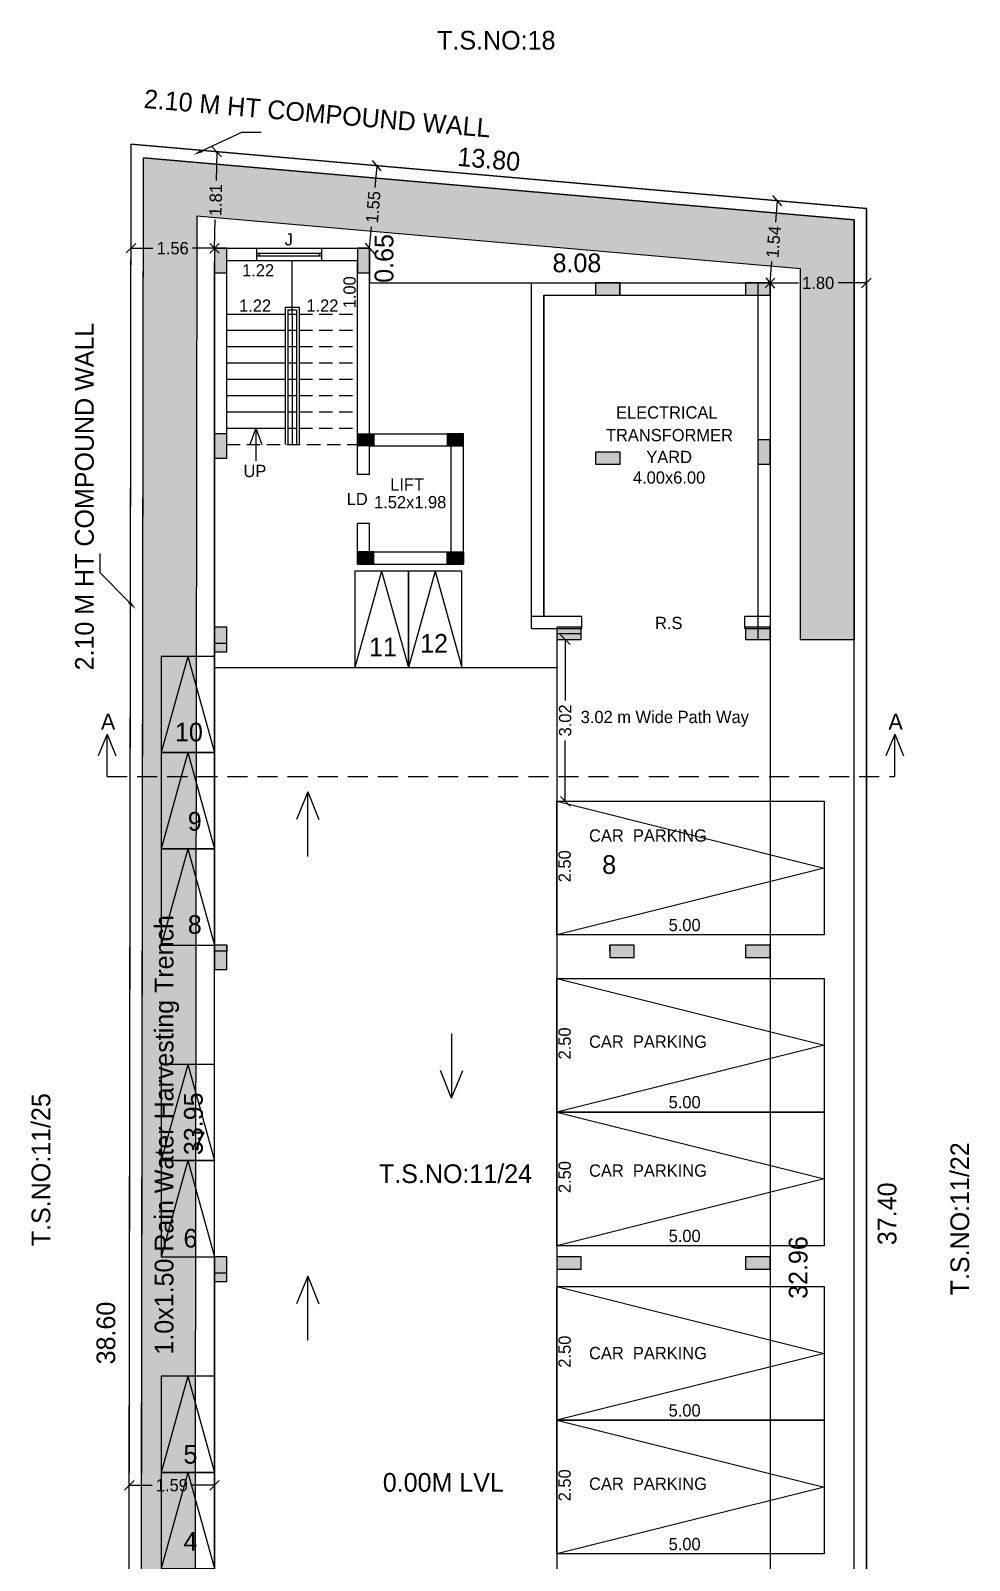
# Model space of a CAD drawing. Header units: metres. Extents: x 297 to 3998, y 336 to 1712.
# Drawn here: x 355.51 to 373.07, y 359.81 to 388.42 of the extents above; entities that cross this region are included whole.
import ezdxf
from ezdxf import colors
from ezdxf.entities.mleader import LeaderData, LeaderLine
from ezdxf.math import Vec2, Vec3

# ---------------------------------------------------------------- set-up
doc = ezdxf.new("R2010")
doc.units = ezdxf.units.M
doc.header["$MEASUREMENT"] = 0
doc.linetypes.add('DASHEDX2', pattern=[1.5, 1, -0.5])
doc.linetypes.add('HIDDEN', pattern=[0.375, 0.25, -0.125])
doc.styles.get("Standard").update_dxf_attribs({"font": 'CENSCBK.TTF'})
doc.dimstyles.get("Standard").update_dxf_attribs({"dimtxt": 0.23, "dimasz": 0.18, "dimexe": 0.18, "dimexo": 0.0625, "dimgap": 0.09, "dimtad": 0, "dimzin": 0, "dimdsep": 46, "dimtxsty": 'Standard', "dimblk": 'OBLIQUE', "dimcen": 0.09, "dimse1": 1, "dimse2": 1, "dimadec": 0, "dimazin": 0, "dimtfac": 1, "dimtofl": 0, "dimtmove": 0, "dimatfit": 3, "dimfxl": 0, "dimtolj": 1, "dimtzin": 0, "dimarcsym": 0})

# ---------------------------------------------------------------- blocks, each defined once
blk = doc.blocks.new('_Oblique')
at = {"color": 0, "linetype": 'ByBlock', "lineweight": -2}
blk.add_line((-0.5, -0.5), (0.5, 0.5), dxfattribs=at)
blk = doc.blocks.new('*D19')
at = {"color": 0, "lineweight": -2}
for p, q in [((357.358, 361.214), (357.784, 361.214)), ((358.951, 361.214), (358.525, 361.214))]:
    blk.add_line(p, q, dxfattribs=at)
at = {"layer": 'Defpoints', "color": 0}
for p in [(357.358, 361.214), (358.951, 361.214), (358.951, 361.214)]:
    blk.add_point(p, dxfattribs=at)
at = {"color": 0, "lineweight": -2, "xscale": 0.18, "yscale": 0.18, "zscale": 0.18, "rotation": 180}
blk.add_blockref('_Oblique', (357.358, 361.214), dxfattribs=at)
at = {"color": 0, "lineweight": -2, "xscale": 0.18, "yscale": 0.18, "zscale": 0.18}
blk.add_blockref('_Oblique', (358.951, 361.214), dxfattribs=at)
at = {"color": 0, "insert": (358.154, 361.214), "char_height": 0.23, "attachment_point": 5}
blk.add_mtext('\\A1;1.59', dxfattribs=at)
blk = doc.blocks.new('*D26')
at = {"color": 0, "lineweight": -2}
for p, q in [((369.339, 383.697), (369.869, 383.697)), ((371.139, 383.697), (370.609, 383.697))]:
    blk.add_line(p, q, dxfattribs=at)
at = {"layer": 'Defpoints', "color": 0}
for p in [(369.339, 383.697), (371.139, 383.697), (371.139, 383.697)]:
    blk.add_point(p, dxfattribs=at)
at = {"color": 0, "lineweight": -2, "xscale": 0.18, "yscale": 0.18, "zscale": 0.18, "rotation": 180}
blk.add_blockref('_Oblique', (369.339, 383.697), dxfattribs=at)
at = {"color": 0, "lineweight": -2, "xscale": 0.18, "yscale": 0.18, "zscale": 0.18}
blk.add_blockref('_Oblique', (371.139, 383.697), dxfattribs=at)
at = {"color": 0, "insert": (370.239, 383.697), "char_height": 0.23, "attachment_point": 5}
blk.add_mtext('\\A1;1.80', dxfattribs=at)
blk = doc.blocks.new('*D17')
at = {"color": 0, "lineweight": -2}
for p, q in [((361.987, 385.889), (361.951, 385.484)), ((361.852, 384.345), (361.887, 384.749))]:
    blk.add_line(p, q, dxfattribs=at)
at = {"layer": 'Defpoints', "color": 0}
for p in [(361.987, 385.889), (361.987, 385.889), (361.852, 384.345)]:
    blk.add_point(p, dxfattribs=at)
at = {"color": 0, "lineweight": -2, "xscale": 0.18, "yscale": 0.18, "zscale": 0.18}
for p, rotation in [((361.987, 385.889), 85.01160551923832), ((361.852, 384.345), 265.0116055192383)]:
    blk.add_blockref('_Oblique', p, dxfattribs=dict(at, rotation=rotation))
at = {"color": 0, "insert": (361.919, 385.117), "char_height": 0.23, "attachment_point": 5, "rotation": 85.0116}
blk.add_mtext('\\A1;1.55', dxfattribs=at)
blk = doc.blocks.new('A$C302A10F5')
at = {"color": 0}
for q in [(0, 0), (1, 0)]:
    blk.add_line((0.5, 1.8), q, dxfattribs=at)
blk.add_lwpolyline([(1, 1.8), (0, 1.8), (0, 0), (1, 0)], close=True, dxfattribs=at)
blk = doc.blocks.new('*D49')
at = {"color": 0, "lineweight": -2}
for p, q in [((369.474, 385.235), (369.439, 384.836)), ((369.339, 383.697), (369.374, 384.096))]:
    blk.add_line(p, q, dxfattribs=at)
at = {"layer": 'Defpoints', "color": 0}
for p in [(369.474, 385.235), (369.474, 385.235), (369.339, 383.697)]:
    blk.add_point(p, dxfattribs=at)
at = {"color": 0, "lineweight": -2, "xscale": 0.18, "yscale": 0.18, "zscale": 0.18}
for p, rotation in [((369.474, 385.235), 85.01160551923817), ((369.339, 383.697), 265.0116055192381)]:
    blk.add_blockref('_Oblique', p, dxfattribs=dict(at, rotation=rotation))
at = {"color": 0, "insert": (369.406, 384.466), "char_height": 0.23, "attachment_point": 5, "rotation": 85.0116}
blk.add_mtext('\\A1;1.54', dxfattribs=at)
blk = doc.blocks.new('*D50')
at = {"color": 0, "lineweight": -2}
for p, q in [((365.508, 377.029), (365.508, 375.892)), ((365.508, 374.006), (365.508, 375.143))]:
    blk.add_line(p, q, dxfattribs=at)
at = {"layer": 'Defpoints', "color": 0}
for p in [(365.581, 377.029), (365.508, 374.006), (365.581, 374.006)]:
    blk.add_point(p, dxfattribs=at)
at = {"color": 0, "lineweight": -2, "xscale": 0.18, "yscale": 0.18, "zscale": 0.18}
for p, rotation in [((365.508, 377.029), 90), ((365.508, 374.006), 270)]:
    blk.add_blockref('_Oblique', p, dxfattribs=dict(at, rotation=rotation))
at = {"color": 0, "insert": (365.508, 375.517), "char_height": 0.23, "attachment_point": 5, "rotation": 90}
blk.add_mtext('\\A1;3.02', dxfattribs=at)
blk = doc.blocks.new('*D51')
at = {"color": 0, "lineweight": -2}
for p, q in [((358.997, 386.15), (358.983, 385.611)), ((358.951, 384.345), (358.965, 384.883))]:
    blk.add_line(p, q, dxfattribs=at)
at = {"layer": 'Defpoints', "color": 0}
for p in [(358.997, 386.15), (358.997, 386.15), (358.951, 384.345)]:
    blk.add_point(p, dxfattribs=at)
at = {"color": 0, "lineweight": -2, "xscale": 0.18, "yscale": 0.18, "zscale": 0.18}
for p, rotation in [((358.997, 386.15), 88.54455406335659), ((358.951, 384.345), 268.5445540633566)]:
    blk.add_blockref('_Oblique', p, dxfattribs=dict(at, rotation=rotation))
at = {"color": 0, "insert": (358.974, 385.247), "char_height": 0.23, "attachment_point": 5, "rotation": 88.5446}
blk.add_mtext('\\A1;1.81', dxfattribs=at)
blk = doc.blocks.new('*D52')
at = {"color": 0, "lineweight": -2}
for p, q in [((357.389, 384.347), (357.799, 384.346)), ((358.951, 384.345), (358.541, 384.345))]:
    blk.add_line(p, q, dxfattribs=at)
at = {"layer": 'Defpoints', "color": 0}
for p in [(357.389, 384.347), (357.389, 384.347), (358.951, 384.345)]:
    blk.add_point(p, dxfattribs=at)
at = {"color": 0, "lineweight": -2, "xscale": 0.18, "yscale": 0.18, "zscale": 0.18}
for p, rotation in [((357.389, 384.347), 179.92241343668), ((358.951, 384.345), 359.9224134366801)]:
    blk.add_blockref('_Oblique', p, dxfattribs=dict(at, rotation=rotation))
at = {"color": 0, "insert": (358.17, 384.346), "char_height": 0.23, "attachment_point": 5, "rotation": 359.9224}
blk.add_mtext('\\A1;1.56', dxfattribs=at)

msp = doc.modelspace()

# ---------------------------------------------------------------- hatches: boundary and pattern name
h = msp.add_hatch()
h.set_pattern_fill('GRAVEL', color=256, scale=1.5, style=0)
h.set_pattern_definition([(228.0128, (56.89986, 1.19504), (-11.999997348, -13.500002012), [0.201804, -19.978632]), (184.9697, (56.76486, 1.045035), (18.000001577, 1.4999869605), [0.346302, -34.2838875]), (132.5104, (56.41986, 1.015035), (14.999986078, -16.50001301), [0.244182, -24.174048]), (267.2737, (55.83486, 0.640035), (1.499994027, 30.000000442), [0.315357, -31.220337]), (292.8337, (55.81986, 0.325035), (-7.500014858, 17.999994618), [0.3092325, -30.6140595]), (357.2737, (55.93986, 0.040035), (-30.000000442, 1.499994027), [0.315357, -31.220337]), (37.6942, (56.25486, 0.025035), (-19.5000110184, -14.999985608), [0.4170435, -41.2872735]), (72.2553, (56.58486, 0.280035), (10.500016144, 32.999994347), [0.393732, -38.9794815]), (121.4296, (56.70486, 0.655035), (-12.000012351, 19.499992555), [0.316425, -31.3261095]), (175.2364, (56.53986, 0.92504), (16.50000142, -1.4999873), [0.361248, -17.7011445]), (222.3974, (56.17986, 0.955035), (-18.0000110266, -16.499988123), [0.467172, -46.2500625]), (138.8141, (57.31986, 0.62504), (-10.50000442, 8.99999597), [0.1594515, -15.785766]), (171.4692, (57.19986, 0.730035), (19.499997427, -3.000011865), [0.3033555, -30.0322665]), (225, (56.8999, 0.775), (-2e-16, -1.5000005), [0.2121315, -1.909188]), (203.1986, (56.79486, 0.95504), (7.499999596, 3.00000199), [0.114237, -11.3094225]), (291.8014, (56.68986, 0.91004), (-1.49999987, 4.50000041), [0.1615545, -7.916193]), (30.9638, (56.74986, 0.76004), (4.49999703, 3.00000373), [0.2623935, -8.4840345]), (161.5651, (56.97486, 0.89504), (3.00000065, -1.4999976), [0.1897365, -4.5536805]), (16.3895, (55.81986, 0.910035), (15.000003298, 4.499989065), [0.2658, -26.3142675]), (70.3462, (56.07486, 0.98504), (-5.999992871, -16.500003203), [0.2229915, -22.076112]), (293.1986, (56.97486, 1.19504), (-3.00000199, 7.499999596), [0.2284725, -11.195187]), (343.6105, (57.06486, 0.985035), (-15.000003298, 4.499989065), [0.2658, -26.3142675]), (339.444, (55.81986, -0.01996), (-7.500002767, 2.999993995), [0.25632, -12.559686]), (294.7751, (56.05986, -0.10996), (-7.499988284, 16.500005133), [0.214767, -21.2619645]), (66.8014, (56.98986, -0.30496), (3.00000199, 7.499999596), [0.2284725, -11.195187]), (17.354, (57.07986, -0.094965), (-19.500003029, -5.999991753), [0.2514465, -24.893136]), (69.444, (56.25486, -0.30496), (-2.999993995, -7.500002767), [0.12816, -12.687846]), (101.3099, (56.89986, -0.30496), (-1.49999645, 6.00000113), [0.076485, -7.5720435]), (165.9638, (56.88486, -0.22996), (4.50000082, -1.49999709), [0.3092325, -5.875425]), (186.009, (56.58486, -0.154965), (14.999999626, 1.499998976), [0.286575, -28.3708845]), (303.6901, (56.74986, 0.62504), (-1.500002, 2.99999934), [0.216333, -5.1919935]), (353.1572, (56.86986, 0.445035), (25.499999048, -3.000011997), [0.377691, -37.3913445]), (60.9454, (57.24486, 0.40004), (-6.00000004, -10.500000577), [0.154434, -15.289011]), (90, (57.3199, 0.535), (-1.5, 1.5), [0.09, -1.41]), (120.2564, (56.55486, -0.10996), (5.99999233, -10.500003684), [0.208386, -20.63028]), (48.0128, (56.44986, 0.07004), (11.999997348, 13.500002012), [0.403608, -19.776828]), (0, (56.7199, 0.37), (1.5, 1.5), [0.39, -1.11]), (325.3048, (57.10986, 0.37004), (-14.999991388, 10.500012914), [0.237171, -23.479911]), (254.0546, (57.30486, 0.23504), (-1.49999983, -6.00000019), [0.218403, -10.701762]), (207.646, (57.24486, 0.025035), (-28.499993711, -15.00001157), [0.3555975, -35.204211]), (175.4261, (56.92986, -0.139965), (-19.5000008375, 1.499992202), [0.3761985, -37.243611])])
h.paths.add_polyline_path([(370.909, 384.879), (357.621, 386.039), (357.57, 347.921), (358.57, 347.92), (358.62, 384.948), (361.576, 384.69), (361.852, 384.69), (361.852, 384.666), (369.909, 383.962), (369.909, 377.029), (370.909, 377.029)])
h.paths.add_polyline_path([(357.782, 360.976), (358.504, 360.976), (358.504, 361.466), (357.782, 361.466)], flags=24)
h.paths.add_polyline_path([(370.01, 383.459), (370.732, 383.459), (370.732, 383.949), (370.01, 383.949)], flags=24)
h.paths.add_polyline_path([(369.89, 384.065), (369.953, 384.784), (369.465, 384.827), (369.402, 384.108)], flags=24)
h.paths.add_polyline_path([(359.219, 385.024), (359.282, 385.743), (358.794, 385.786), (358.731, 385.066)], flags=24)
h.paths.add_polyline_path([(357.797, 384.454), (358.519, 384.453), (358.52, 384.942), (357.798, 384.943)], flags=24)
h.paths.add_polyline_path([(362.109, 384.905), (362.172, 385.624), (361.684, 385.667), (361.621, 384.948)], flags=24)
h.paths.add_polyline_path([(358.385, 363.547), (358.385, 372.558), (357.726, 372.558), (357.726, 363.547)], flags=24)
h.paths.add_polyline_path([(362.385, 383.763), (362.385, 384.854), (361.884, 384.854), (361.884, 383.763)], flags=25)
h.paths.add_polyline_path([(359.785, 384.938), (360.876, 384.938), (360.876, 385.439), (359.785, 385.439)], flags=24)
at = {"lineweight": 30}
h = msp.add_hatch(color=0, dxfattribs=at)
h.dxf.hatch_style = 1
h.paths.add_polyline_path([(359.18, 384.345), (358.951, 384.345), (358.951, 383.888), (359.18, 383.888)])
h = msp.add_hatch(color=0, dxfattribs=at)
h.dxf.hatch_style = 1
h.paths.add_polyline_path([(359.791, 384.256), (359.74, 384.256), (359.74, 384.205), (359.791, 384.205)])
h.paths.add_polyline_path([(360.959, 384.256), (360.909, 384.256), (360.909, 384.205), (360.959, 384.205)])
h = msp.add_hatch(color=0, dxfattribs=at)
h.dxf.hatch_style = 1
h.paths.add_polyline_path([(361.852, 384.345), (361.623, 384.345), (361.623, 383.888), (361.852, 383.888)])
h = msp.add_hatch(color=0, dxfattribs=at)
h.dxf.hatch_style = 1
h.paths.add_polyline_path([(366.533, 383.468), (366.533, 383.697), (366.076, 383.697), (366.076, 383.468)])
h = msp.add_hatch(color=0, dxfattribs=at)
h.dxf.hatch_style = 1
h.paths.add_polyline_path([(369.339, 383.468), (369.339, 383.697), (368.882, 383.697), (368.882, 383.468)])
h = msp.add_hatch(color=0, dxfattribs=at)
h.dxf.hatch_style = 1
h.paths.add_polyline_path([(359.18, 380.877), (358.951, 380.877), (358.951, 380.42), (359.18, 380.42)])
h = msp.add_hatch(color=0, dxfattribs=at)
h.dxf.hatch_style = 1
h.paths.add_polyline_path([(361.928, 380.649), (361.928, 380.877), (361.623, 380.877), (361.623, 380.649)])
h = msp.add_hatch(color=0, dxfattribs=at)
h.dxf.hatch_style = 1
h.paths.add_polyline_path([(363.605, 380.649), (363.605, 380.877), (363.3, 380.877), (363.3, 380.649)])
h = msp.add_hatch(color=0, dxfattribs=at)
h.dxf.hatch_style = 1
h.paths.add_polyline_path([(369.111, 380.306), (369.339, 380.306), (369.339, 380.763), (369.111, 380.763)])
h = msp.add_hatch(color=0, dxfattribs=at)
h.dxf.hatch_style = 1
h.paths.add_polyline_path([(366.533, 380.306), (366.533, 380.534), (366.076, 380.534), (366.076, 380.306)])
h = msp.add_hatch(color=0, dxfattribs=at)
h.dxf.hatch_style = 1
h.paths.add_polyline_path([(361.623, 378.667), (361.623, 378.439), (361.928, 378.439), (361.928, 378.667)])
h = msp.add_hatch(color=0, dxfattribs=at)
h.dxf.hatch_style = 1
h.paths.add_polyline_path([(363.3, 378.667), (363.3, 378.439), (363.605, 378.439), (363.605, 378.667)])
h = msp.add_hatch(color=0, dxfattribs=at)
h.dxf.hatch_style = 1
h.paths.add_polyline_path([(359.18, 377.258), (358.951, 377.258), (358.951, 376.8), (359.18, 376.8)])
h = msp.add_hatch(color=0, dxfattribs=at)
h.dxf.hatch_style = 1
h.paths.add_polyline_path([(365.809, 377.029), (365.809, 377.258), (365.352, 377.258), (365.352, 377.029)])
h = msp.add_hatch(color=0, dxfattribs=at)
h.dxf.hatch_style = 1
h.paths.add_polyline_path([(369.339, 377.029), (369.339, 377.258), (368.882, 377.258), (368.882, 377.029)])
h = msp.add_hatch(color=0, dxfattribs=at)
h.dxf.hatch_style = 1
h.paths.add_polyline_path([(359.18, 371.314), (358.951, 371.314), (358.951, 370.857), (359.18, 370.857)])
h = msp.add_hatch(color=0, dxfattribs=at)
h.dxf.hatch_style = 1
h.paths.add_polyline_path([(366.8, 371.085), (366.8, 371.314), (366.343, 371.314), (366.343, 371.085)])
h = msp.add_hatch(color=0, dxfattribs=at)
h.dxf.hatch_style = 1
h.paths.add_polyline_path([(369.339, 371.085), (369.339, 371.314), (368.882, 371.314), (368.882, 371.085)])
h = msp.add_hatch(color=0, dxfattribs=at)
h.dxf.hatch_style = 1
h.paths.add_polyline_path([(359.18, 365.485), (358.951, 365.485), (358.951, 365.027), (359.18, 365.027)])
h = msp.add_hatch(color=0, dxfattribs=at)
h.dxf.hatch_style = 1
h.paths.add_polyline_path([(365.809, 365.256), (365.809, 365.485), (365.352, 365.485), (365.352, 365.256)])
h = msp.add_hatch(color=0, dxfattribs=at)
h.dxf.hatch_style = 1
h.paths.add_polyline_path([(369.339, 365.256), (369.339, 365.485), (368.882, 365.485), (368.882, 365.256)])

# ---------------------------------------------------------------- linework, layer by layer
for p, q in [((357.339, 347.69), (357.391, 386.29)), ((371.139, 385.09), (357.391, 386.29)), ((357.57, 347.92), (357.621, 386.039)), ((370.909, 384.879), (357.621, 386.039)), ((371.139, 347.69), (371.139, 385.09)), ((369.909, 383.962), (358.62, 384.948)), ((370.909, 347.92), (370.909, 384.879)), ((364.879, 377.467), (364.879, 383.697)), ((365.109, 377.467), (365.109, 383.467)), ((359.725, 380.983), (359.614, 380.678)), ((359.725, 380.983), (359.725, 380.373)), ((359.725, 380.983), (359.835, 380.678)), ((364.879, 377.237), (364.879, 377.467))]:
    msp.add_line(p, q)
at = {"color": 0, "lineweight": 30}
for p, q in [((358.951, 384.345), (358.951, 380.42)), ((358.951, 384.345), (360.959, 384.345)), ((359.18, 384.345), (358.951, 384.345)), ((359.74, 384.116), (359.74, 384.345)), ((359.74, 384.256), (360.959, 384.256)), ((359.74, 384.205), (360.959, 384.205)), ((359.791, 384.205), (359.791, 384.256)), ((360.856, 384.345), (361.852, 384.345)), ((360.909, 384.256), (360.909, 384.205)), ((360.959, 384.116), (360.959, 384.345)), ((361.852, 380.877), (361.852, 384.345)), ((359.18, 384.116), (360.959, 384.116)), ((359.18, 380.42), (359.18, 384.09)), ((360.856, 384.116), (361.623, 384.116)), ((361.623, 380.115), (361.623, 384.09)), ((366.526, 383.697), (366.526, 383.468)), ((366.19, 383.468), (366.526, 383.468)), ((359.18, 380.877), (358.951, 380.877)), ((361.852, 380.877), (363.605, 380.877)), ((363.605, 378.439), (363.605, 380.877)), ((361.852, 380.115), (361.852, 380.649)), ((361.852, 380.649), (363.376, 380.649)), ((363.376, 378.667), (363.376, 380.649)), ((358.951, 380.42), (358.951, 376.953)), ((361.852, 380.115), (361.623, 380.115)), ((361.623, 378.439), (361.623, 379.201)), ((361.852, 379.201), (361.623, 379.201)), ((361.852, 378.667), (361.852, 379.201)), ((361.852, 378.667), (363.376, 378.667)), ((361.623, 378.439), (363.605, 378.439)), ((358.951, 377.258), (358.951, 376.953)), ((359.18, 377.258), (358.951, 377.258)), ((359.18, 376.953), (359.18, 377.258)), ((365.352, 377.143), (365.809, 377.143)), ((365.352, 377.143), (365.809, 377.143)), ((359.18, 376.953), (358.951, 376.953)), ((359.18, 376.953), (358.951, 376.953)), ((358.951, 371.314), (358.951, 371.2)), ((359.18, 371.314), (358.951, 371.314)), ((359.18, 371.2), (358.951, 371.2)), ((359.18, 371.314), (359.18, 371.2)), ((366.343, 371.2), (366.343, 371.314)), ((358.951, 365.485), (358.951, 365.18)), ((359.18, 365.485), (358.951, 365.485)), ((359.18, 365.18), (359.18, 365.485)), ((359.18, 365.18), (358.951, 365.18))]:
    msp.add_line(p, q, dxfattribs=at)
at = {"color": 0}
for p, q in [((359.18, 384.116), (360.272, 384.116)), ((360.402, 383.116), (360.402, 384.116)), ((361.852, 383.697), (369.619, 383.697)), ((369.109, 383.697), (369.109, 377.029)), ((369.339, 383.697), (369.339, 350.74)), ((369.339, 383.697), (369.339, 350.74)), ((365.109, 383.467), (369.339, 383.467)), ((365.109, 383.467), (365.109, 377.467)), ((359.18, 383.116), (360.272, 383.116)), ((360.272, 383.246), (360.532, 383.246)), ((360.272, 383.246), (360.272, 380.678)), ((360.322, 383.196), (360.482, 383.196)), ((360.322, 383.196), (360.322, 380.678)), ((360.322, 383.116), (360.482, 383.116)), ((360.402, 383.116), (360.402, 380.678)), ((360.482, 383.196), (360.482, 380.678)), ((360.532, 383.246), (360.532, 380.678)), ((359.18, 382.811), (360.272, 382.811)), ((360.322, 382.811), (360.482, 382.811)), ((359.18, 382.507), (360.272, 382.507)), ((360.322, 382.507), (360.482, 382.507)), ((359.18, 382.202), (360.272, 382.202)), ((360.322, 382.202), (360.482, 382.202)), ((359.18, 381.897), (360.272, 381.897)), ((360.322, 381.897), (360.482, 381.897)), ((359.18, 381.592), (360.272, 381.592)), ((360.322, 381.592), (360.482, 381.592)), ((359.18, 381.287), (360.272, 381.287)), ((360.322, 381.287), (360.482, 381.287)), ((359.18, 380.983), (360.272, 380.983)), ((360.322, 380.983), (360.482, 380.983)), ((364.879, 377.467), (365.818, 377.467)), ((364.879, 377.467), (365.818, 377.467)), ((365.818, 377.237), (365.818, 377.467)), ((368.868, 377.237), (368.868, 377.467)), ((368.868, 377.467), (369.339, 377.467)), ((368.868, 377.467), (369.339, 377.467)), ((364.879, 377.237), (365.818, 377.237)), ((368.868, 377.237), (369.339, 377.237)), ((358.951, 376.953), (358.951, 371.314)), ((365.352, 377.029), (365.352, 350.74)), ((369.909, 377.029), (370.909, 377.029)), ((369.909, 377.029), (370.909, 377.029)), ((358.951, 376.505), (365.352, 376.505)), ((360.696, 374.179), (360.487, 373.661)), ((360.696, 372.974), (360.696, 374.179)), ((360.696, 374.179), (360.904, 373.661)), ((358.951, 365.485), (358.951, 371.2)), ((363.385, 369.66), (363.385, 368.454)), ((363.385, 368.454), (363.177, 368.973)), ((363.385, 368.454), (363.593, 368.973)), ((358.951, 365.18), (358.951, 350.74)), ((360.696, 365.125), (360.487, 364.606)), ((360.696, 363.919), (360.696, 365.125)), ((360.696, 365.125), (360.904, 364.606))]:
    msp.add_line(p, q, dxfattribs=at)
at = {"color": 1}
msp.add_line((369.339, 383.697), (369.339, 350.74), dxfattribs=at)
at = {"color": 0, "linetype": 'HIDDEN'}
for p, q in [((360.532, 383.116), (361.623, 383.116)), ((360.532, 382.811), (361.623, 382.811)), ((360.532, 382.507), (361.623, 382.507)), ((360.532, 382.202), (361.623, 382.202)), ((360.532, 381.897), (361.623, 381.897)), ((360.532, 381.592), (361.623, 381.592)), ((360.532, 381.287), (361.623, 381.287)), ((360.532, 380.983), (361.623, 380.983)), ((359.18, 380.678), (361.623, 380.678))]:
    msp.add_line(p, q, dxfattribs=at)
at = {"color": 7, "lineweight": 30}
for p, q in [((365.352, 374.006), (370.351, 372.756)), ((370.351, 372.756), (365.352, 371.507)), ((365.352, 370.693), (370.351, 369.443)), ((370.351, 369.443), (365.352, 368.193)), ((365.352, 368.193), (370.351, 366.944)), ((370.351, 366.944), (365.352, 365.694)), ((365.352, 364.929), (370.351, 363.679)), ((370.351, 363.679), (365.352, 362.43)), ((365.352, 362.43), (370.351, 361.18)), ((370.351, 361.18), (365.352, 359.93))]:
    msp.add_line(p, q, dxfattribs=at)
for points in [[(357.391, 386.29), (371.139, 385.09), (371.139, 347.69), (357.339, 347.69), (357.391, 386.29)], [(357.57, 347.92), (357.621, 386.039), (370.909, 384.879), (370.909, 377.029)], [(369.909, 377.029), (369.909, 383.962), (358.62, 384.948), (358.57, 347.92), (357.57, 347.921)], [(358.951, 384.345), (361.852, 384.345), (361.852, 383.697), (369.339, 383.697), (369.339, 350.74), (358.951, 350.74), (358.951, 384.09)], [(356.944, 374.469), (356.944, 375.262), (356.778, 374.854)], [(356.944, 374.469), (356.944, 375.262), (357.109, 374.854)], [(371.669, 374.469), (371.669, 375.262), (371.503, 374.854)], [(371.669, 374.469), (371.669, 375.262), (371.834, 374.854)]]:
    msp.add_lwpolyline(points)
at = {"color": 0, "lineweight": 30}
for points in [[(358.951, 384.345), (358.951, 383.888), (359.18, 383.888), (359.18, 384.345)], [(361.623, 384.345), (361.623, 383.888), (361.852, 383.888), (361.852, 384.345)], [(366.533, 383.697), (366.076, 383.697), (366.076, 383.468), (366.533, 383.468)], [(369.339, 383.697), (368.882, 383.697), (368.882, 383.468), (369.339, 383.468)], [(358.951, 380.877), (358.951, 380.42), (359.18, 380.42), (359.18, 380.877)], [(361.623, 380.877), (361.928, 380.877), (361.928, 380.649), (361.623, 380.649)], [(363.605, 380.877), (363.3, 380.877), (363.3, 380.649), (363.605, 380.649)], [(369.339, 380.306), (369.339, 380.763), (369.111, 380.763), (369.111, 380.306)], [(366.533, 380.534), (366.076, 380.534), (366.076, 380.306), (366.533, 380.306)], [(361.623, 378.439), (361.928, 378.439), (361.928, 378.667), (361.623, 378.667)], [(363.605, 378.439), (363.3, 378.439), (363.3, 378.667), (363.605, 378.667)], [(358.951, 377.258), (358.951, 376.8), (359.18, 376.8), (359.18, 377.258)], [(365.809, 377.258), (365.352, 377.258), (365.352, 377.029), (365.809, 377.029)], [(369.339, 377.258), (368.882, 377.258), (368.882, 377.029), (369.339, 377.029)], [(358.951, 371.314), (358.951, 370.857), (359.18, 370.857), (359.18, 371.314)], [(366.8, 371.314), (366.343, 371.314), (366.343, 371.085), (366.8, 371.085)], [(369.339, 371.314), (368.882, 371.314), (368.882, 371.085), (369.339, 371.085)], [(358.951, 365.485), (358.951, 365.027), (359.18, 365.027), (359.18, 365.485)], [(365.809, 365.485), (365.352, 365.485), (365.352, 365.256), (365.809, 365.256)], [(369.339, 365.485), (368.882, 365.485), (368.882, 365.256), (369.339, 365.256)]]:
    msp.add_lwpolyline(points, close=True, dxfattribs=at)
at = {"linetype": 'HIDDEN', "ltscale": 1.5}
msp.add_lwpolyline([(356.944, 374.469), (371.669, 374.469)], dxfattribs=at)
at = {"color": 7, "lineweight": 30}
for points in [[(365.352, 371.507), (365.352, 374.006), (370.351, 374.006), (370.351, 371.507)], [(365.352, 368.193), (365.352, 370.693), (370.351, 370.693), (370.351, 368.193)], [(365.352, 365.694), (365.352, 368.193), (370.351, 368.193), (370.351, 365.694)], [(365.352, 362.43), (365.352, 364.929), (370.351, 364.929), (370.351, 362.43)], [(365.352, 359.93), (365.352, 362.43), (370.351, 362.43), (370.351, 359.93)]]:
    msp.add_lwpolyline(points, close=True, dxfattribs=at)

# ---------------------------------------------------------------- block references
at = {"color": 0}
for p in [(361.576, 376.505), (362.576, 376.505), (357.951, 374.914), (357.951, 373.114), (357.951, 371.314), (357.951, 367.285), (357.951, 365.485), (357.951, 361.455), (357.951, 359.655)]:
    msp.add_blockref('A$C302A10F5', p, dxfattribs=at)

# ---------------------------------------------------------------- texts
at = {"linetype": 'DASHEDX2', "ltscale": 0.5}
for s, p in [('T.S.NO:18', (363.115, 388.061)), ('T.S.NO:11/24', (362.027, 366.865)), ('0.00M LVL', (362.098, 361.093))]:
    msp.add_text(s, height=0.35, dxfattribs=at).set_placement(p)
for s, rotation, p in [('2.10 M HT COMPOUND WALL', 355.1118, (357.62, 386.971)), ('13.80', 355.1118, (363.483, 385.887)), ('2.10 M HT COMPOUND WALL', 90, (356.694, 376.452)), ('1.0x1.50 Rain Water Harvesting Trench', 90, (358.183, 363.657)), ('T.S.NO:11/25', 90, (355.881, 365.685)), ('33.95', 90, (358.731, 367.389)), ('T.S.NO:11/22', 90, (373.061, 364.766)), ('37.40', 90, (371.701, 365.705)), ('32.96', 90, (370.038, 364.7)), ('38.60', 90, (357.095, 363.475))]:
    msp.add_text(s, height=0.35, rotation=rotation, dxfattribs=at).set_placement(p)
at = {"color": 0}
for s, height, p in [('J', 0.23, (360.263, 384.397)), ('1.22', 0.23, (359.411, 383.158)), ('1.22', 0.23, (360.669, 383.158)), ('ELECTRICAL  ', 0.23, (366.459, 381.161)), ('TRANSFORMER  ', 0.23, (366.27, 380.737)), ('YARD', 0.23, (367.025, 380.328)), ('UP', 0.23, (359.493, 380.066)), ('LIFT', 0.23, (362.236, 379.812)), ('4.00x6.00', 0.23, (366.775, 379.944)), ('LD', 0.23, (361.423, 379.542)), ('1.52x1.98', 0.23, (361.934, 379.483)), ('R.S', 0.23, (367.188, 377.224)), ('11', 0.35, (361.841, 376.715)), ('12', 0.35, (362.796, 376.782)), ('3.02 m Wide Path Way', 0.23, (365.798, 375.466)), ('10', 0.35, (358.213, 375.124)), ('9', 0.35, (358.452, 373.455)), ('CAR  PARKING', 0.23, (365.954, 373.249)), ('8', 0.35, (366.201, 372.646)), ('8', 0.35, (358.452, 371.525)), ('5.00', 0.23, (367.442, 371.576)), ('CAR  PARKING', 0.23, (365.954, 369.395)), ('5.00', 0.23, (367.442, 368.263)), ('7', 0.35, (358.525, 367.476)), ('CAR  PARKING', 0.23, (365.954, 366.984)), ('6', 0.35, (358.371, 365.659)), ('5.00', 0.23, (367.442, 365.763)), ('CAR  PARKING', 0.23, (365.954, 363.571)), ('5.00', 0.23, (367.442, 362.499)), ('5', 0.35, (358.371, 361.618)), ('CAR  PARKING', 0.23, (365.954, 361.128)), ('4', 0.35, (358.371, 359.99)), ('5.00', 0.23, (367.442, 360))]:
    msp.add_text(s, height=height, dxfattribs=at).set_placement(p)
msp.add_text('0.65', height=0.35, rotation=90).set_placement((362.295, 383.7))
msp.add_text('8.08', height=0.35).set_placement((365.272, 383.897))
at = {"color": 0, "lineweight": 30}
msp.add_text('1.22', height=0.23, dxfattribs=at).set_placement((359.467, 383.818))
at = {"color": 0}
for s, p in [('1.00', (361.591, 383.223)), ('2.50', (365.612, 372.49)), ('2.50', (365.612, 369.177)), ('2.50', (365.612, 366.678)), ('2.50', (365.612, 363.413)), ('2.50', (365.612, 360.914))]:
    msp.add_text(s, height=0.23, rotation=90, dxfattribs=at).set_placement(p)
at = {"lineweight": 30}
for p in [(356.828, 375.343), (371.553, 375.343)]:
    msp.add_text('A', height=0.3, dxfattribs=at).set_placement(p)

# ---------------------------------------------------------------- dimensions: what is measured, and where the dimension line sits
at = {"color": 0}
for p1, p2, distance, picture, middle in [((358.951, 384.345), (358.997, 386.15), 0, '*D51', (358.974, 385.247)), ((369.339, 383.697), (369.474, 385.235), 0, '*D49', (369.406, 384.466)), ((358.951, 384.345), (357.389, 384.347), 0, '*D52', (358.17, 384.346)), ((365.581, 377.029), (365.581, 374.006), -0.073, '*D50', (365.508, 375.517))]:
    dim = msp.add_aligned_dim(p1=p1, p2=p2, distance=distance, dimstyle='Standard', dxfattribs=at)
    dim.commit()
    dim.dimension.update_dxf_attribs({"geometry": picture, "text_midpoint": middle})
for p1, p2, picture, middle in [((361.852, 384.345), (361.987, 385.889), '*D17', (361.919, 385.117)), ((369.339, 383.697), (371.139, 383.697), '*D26', (370.239, 383.697)), ((357.358, 361.214), (358.951, 361.214), '*D19', (358.154, 361.214))]:
    dim = msp.add_aligned_dim(p1=p1, p2=p2, distance=0, dimstyle='Standard')
    dim.commit()
    dim.dimension.update_dxf_attribs({"geometry": picture, "text_midpoint": middle})

# ---------------------------------------------------------------- leaders
ml = msp.add_multileader_mtext('Standard')
ml.set_content('', color=256)
ml.set_leader_properties()
ml.build(insert=Vec2(0, 0))
ml.multileader.update_dxf_attribs({"dogleg_length": 0.36, "arrow_head_size": 0.18})
ctx = ml.context
ctx.base_point, ctx.char_height, ctx.arrow_head_size, ctx.landing_gap_size, ctx.plane_origin = Vec3(359.824, 386.515), 0.18, 0.18, 0.09, Vec3(358.563, 386.095)
notes = []
notes.append((ctx, [(0, (1, 1, 0), (359.464, 386.515), (1, 0), 0.36, [(0, [(358.563, 386.095)], 0, [])])]))
ctx.mtext.insert, ctx.mtext.flow_direction = Vec3(359.914, 386.605), 5
ml = msp.add_multileader_mtext('Standard')
ml.set_content('', color=256)
ml.set_leader_properties()
ml.build(insert=Vec2(0, 0))
ml.multileader.update_dxf_attribs({"dogleg_length": 0.36, "arrow_head_size": 0.18})
ctx = ml.context
ctx.base_point, ctx.char_height, ctx.arrow_head_size, ctx.landing_gap_size, ctx.plane_origin, ctx.plane_x_axis, ctx.plane_y_axis = Vec3(356.815, 378.639), 0.18, 0.18, 0.09, Vec3(357.48, 377.601), Vec3(0, 1), Vec3(-1, 0)
notes.append((ctx, [(0, (1, 1, 0), (356.815, 378.279), (0, 1), 0.36, [(0, [(357.48, 377.601)], 0, [])])]))
ctx.mtext.insert, ctx.mtext.text_direction, ctx.mtext.rotation, ctx.mtext.flow_direction = Vec3(356.725, 378.729), Vec3(0, 1), 1.570796, 5
for ctx, leaders in notes:
    for number, flags, end, landing, length, lines in leaders:
        leader = LeaderData()
        leader.index, (leader.has_last_leader_line, leader.has_dogleg_vector, leader.attachment_direction) = number, flags
        leader.last_leader_point, leader.dogleg_vector, leader.dogleg_length = Vec3(end), Vec3(landing), length
        for number, points, colour, breaks in lines:
            line = LeaderLine()
            line.index, line.vertices, line.color, line.breaks = number, Vec3.list(points), colors.encode_raw_color(colour), breaks
            leader.lines.append(line)
        ctx.leaders.append(leader)

doc.saveas('drawing.dxf')
